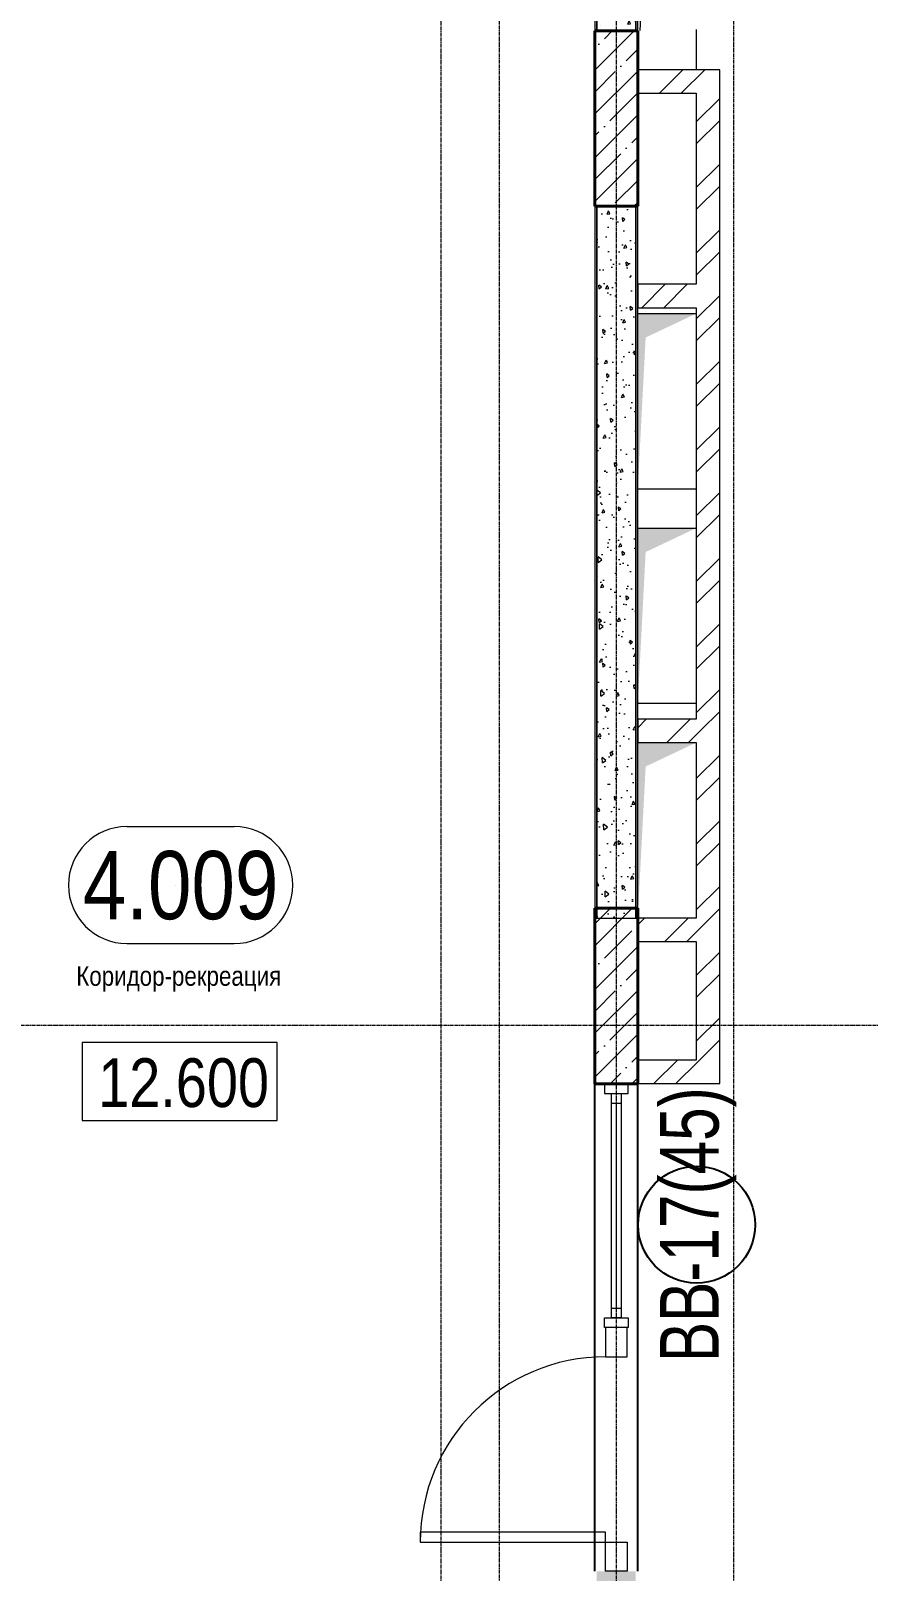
# Model space of a CAD drawing. Header units: millimetres. Extents: x -231292 to 573618, y -153144 to 564035.
# Drawn here: x 105327 to 109620, y 389802 to 397702 of the extents above; entities that cross this region are included whole.
import ezdxf
from ezdxf.enums import TextEntityAlignment as Align

# ---------------------------------------------------------------- set-up
doc = ezdxf.new("R2010")
doc.units = ezdxf.units.MM
for name, pattern in [('CENTER2', [28.575, 19.05, -3.175, 3.175, -3.175]), ('HIDDEN', [9.525, 6.35, -3.175]), ('HIDDEN2', [4.7625, 3.175, -1.5875])]:
    doc.linetypes.add(name, pattern=pattern)
doc.layers.get('0').update_dxf_attribs({"color": 250})
doc.layers.get('Defpoints').update_dxf_attribs({"color": 250})
for name, color, linetype, lineweight in [('АР_Area', 250, 'Continuous', 5), ('АР_Витраж', 250, 'Continuous', 13), ('АР_Витраж марка', 250, 'Continuous', 9), ('АР_Двери_витраж', 250, 'Continuous', 9), ('АР_Колонны', 250, 'Continuous', 35), ('АР_Отметка', 7, 'Continuous', 13), ('АР_Стены ЖБ', 250, 'Continuous', 35), ('АР_Стены кирпич', 250, 'Continuous', 20), ('АР_Стены ПЕНОблок', 250, 'Continuous', 20), ('АР_Тонкая', 250, 'Continuous', 5), ('АР_Штриховка', 250, 'Continuous', 0), ('ОВ_Классы', 250, 'Continuous', 0), ('ОВ_Шахты', 250, 'Continuous', 5), ('РД_Оси_100', 250, 'Continuous', 0), ('РД_проем_инж перемыч_фахверк', 250, 'Continuous', 18)]:
    doc.layers.add(name, color=color, linetype=linetype, lineweight=lineweight)
doc.layers.add('РД_Витраж_вн', color=250, linetype='Continuous')
doc.layers.add('РД_Проем', color=250, linetype='Continuous', lineweight=0, plot=False)
doc.styles.add('Arial_09', font='ARIALN.TTF', dxfattribs={"width": 0.9})
doc.styles.add('Arial_Narrow_08', font='ARIALN.TTF', dxfattribs={"width": 0.8})
doc.styles.add('style1', font='ARIALN.TTF')
pattern_1 = [(45, (50428.77, 366201.75), (-112.2532, 112.2532), []), (45, (50541.02, 366201.75), (-112.2532, 112.2532), [198.4375, -39.6875, 0, -39.6875])]
pattern_2 = [(45, (50428.77, 366201.75), (-168.3798, 168.3798), []), (45, (50541.02, 366201.75), (-168.3798, 168.3798), [])]
pattern_3 = [(45, (50428.77, 366201.75), (-168.3798, 168.3798), []), (45, (50541.02, 366201.75), (-168.3798, 168.3798), [])]

# ---------------------------------------------------------------- blocks, each defined once
blk = doc.blocks.new('otv пунктир')
at = {"linetype": 'HIDDEN', "ltscale": 0.07}
blk.add_lwpolyline([(0, 0), (0, 1), (1, 1), (1, 0)], close=True, dxfattribs=at)
blk.add_lwpolyline([(0, 1), (0.1346, 0.1366), (1, 0)], dxfattribs=at)
blk = doc.blocks.new('otv')
at = {"linetype": 'Continuous'}
blk.add_lwpolyline([(0, -1), (0, 0), (1, 0), (1, -1)], close=True, dxfattribs=at)
blk.add_solid([(0, -1), (0, 0), (0.1346, -0.1366), (1, 0)], dxfattribs=at)
blk = doc.blocks.new('Отметка_план')
at = {"color": 7}
blk.add_lwpolyline([(0, 0), (10, 0), (10, 4), (0, 4)], close=True, dxfattribs=at)
at = {"style": 'Arial_Narrow_08', "width": 0.8}
blk.add_attdef('OTMG', text='', height=2.5, dxfattribs=at).set_placement((9.062, 0.702), align=Align.RIGHT)
blk = doc.blocks.new('СОШ_2200_АР_ОСИ_М100_28.05.24')
at = {"layer": 'РД_Оси_100', "linetype": 'CENTER2'}
blk.add_line((43327.994, 26400), (71363.995, 26400), dxfattribs=at)
for points in [[(57300, 139938.679), (57300, -6155)], [(58500, 139938.679), (58500, -6155)], [(57000, 70839.76), (57000, -5755), (56700, -6155)], [(57900, 70753.904), (57900, -6155)]]:
    blk.add_lwpolyline(points, dxfattribs=at)
blk = doc.blocks.new('MOK-МаркаПом_овал_ареал')
for p, q in [((-2.75, 3), (2.75, 3)), ((-2.75, -3), (2.75, -3))]:
    blk.add_line(p, q)
for centre, radius, start, end in [((-2.75, 0), 3, 90, 270), ((2.75, 0), 3, 270, 90), ((-3.75, 0), 3.5, 0, 0.00095)]:
    blk.add_arc(centre, radius, start, end)
at = {"color": 0, "style": 'style1'}
blk.add_attdef('АР-ПОМЕЩЕНИЕ:НОМЕР', text='', height=3.5, dxfattribs=at).set_placement((0, 0), align=Align.MIDDLE)
at = {"layer": 'Defpoints', "color": 2, "style": 'style1'}
blk.add_attdef('АР-ПОМЕЩЕНИЕ:НАИМЕНОВАНИЕ', text='', height=1, dxfattribs=at).set_placement((-0.094, -4.814), align=Align.MIDDLE)
blk = doc.blocks.new('МаркаВитража1')
at = {"layer": 'Defpoints'}
blk.add_circle((0, 0), 3, dxfattribs=at)
at = {"color": 0, "linetype": 'ByBlock', "lineweight": -2, "style": 'Arial_09', "width": 0.9}
blk.add_attdef('АР-ОКНО:НАИМЕНОВАНИЕ', text='', height=3, dxfattribs=at).set_placement((0, 0), align=Align.MIDDLE)

msp = doc.modelspace()

# ---------------------------------------------------------------- hatches: boundary and pattern name
at = {"layer": 'АР_Штриховка', "linetype": 'Continuous', "lineweight": 0}
h = msp.add_hatch(dxfattribs=at)
h.set_pattern_fill('AR-CONC', color=256, angle=45, style=0)
h.set_pattern_definition([(95, (50428.77, 366201.75), (140.09465, 117.55338), [19.05, -209.55]), (40, (50428.77, 366201.75), (-160.01845, 110.17673), [15.24, -167.6406]), (145.45144, (50440.44, 366211.55), (-19.9238, 227.7301), [16.19, -178.09024]), (91.1842, (50392.85, 366237.67), (221.41024, 161.9534), [28.575, -314.325]), (141.63556, (50411.3, 366251.17), (-7.0866, 342.8268), [24.285, -267.1356]), (36.18415, (50392.85, 366237.67), (-7.0866, 342.8268), [22.86, -251.4597]), (66, (50419.79, 366246.65), (179.51998, 34.89515), [19.05, -209.55]), (11, (50419.79, 366246.65), (-86.53993, 173.9412), [15.24, -167.64]), (116.45145, (50434.75, 366249.56), (92.98005, 208.83634), [16.19, -178.08994]), (82.5, (50428.77, 366201.75), (-57.60547, 61.973414), [0, -165.608, 0, -170.18, 0, -168.275]), (52.5, (50428.77, 366201.75), (-23.58973, 118.087), [0, -97.028, 0, -161.798, 0, -64.135]), (12.5, (50388.716, 366161.7), (99.92786, 91.826196), [0, -63.5, 0, -198.12, 0, -262.89]), (2.5, (50370.76, 366143.74), (86.7639, 122.7224), [0, -82.55, 0, -131.572, 0, -186.69])])
h.paths.add_polyline_path([(108228.768, 397701.753), (108428.768, 397701.753), (108428.768, 398901.753), (108228.768, 398901.753)], flags=0)
h.paths.add_polyline_path([(108228.768, 400151.753), (108428.768, 400151.753), (108428.768, 401301.753), (108228.768, 401301.753)], flags=0)
at = {"layer": 'АР_Штриховка', "linetype": 'Continuous', "lineweight": 5}
h = msp.add_hatch(dxfattribs=at)
h.set_pattern_fill('ANSI35', color=256, scale=25, style=0)
h.set_pattern_definition(pattern_1)
h.paths.add_polyline_path([(108218.768, 396801.753), (108438.768, 396801.753), (108438.768, 397701.753), (108218.768, 397701.753)], flags=0)
at = {"layer": 'АР_Штриховка', "linetype": 'Continuous', "lineweight": 0}
h = msp.add_hatch(dxfattribs=at)
h.set_pattern_fill('ANSI32', color=256, scale=25, style=0)
h.set_pattern_definition(pattern_2)
h.paths.add_polyline_path([(108438.768, 397501.753), (108438.768, 397381.753), (108738.768, 397381.753), (108858.768, 397501.753)], flags=0)
h = msp.add_hatch(dxfattribs=at)
h.set_pattern_fill('ANSI32', color=256, scale=25, angle=-360, style=0)
h.set_pattern_definition([(45, (50428.77, 366201.75), (-168.3798, 168.3798), []), (45, (50541.02, 366201.75), (-168.3798, 168.3798), [])])
h.paths.add_polyline_path([(108858.768, 393151.753), (108768.768, 393111.753), (108738.768, 393031.753), (108738.768, 392422.753), (108858.768, 392302.753)], flags=0)
h.paths.add_polyline_path([(108858.768, 396281.753), (108768.768, 396321.753), (108738.768, 396281.753), (108738.768, 394171.753), (108768.768, 394131.753), (108858.768, 394171.753)], flags=0)
h.paths.add_polyline_path([(108858.768, 394171.753), (108768.768, 394131.753), (108738.768, 394051.753), (108738.768, 393151.753), (108768.768, 393111.753), (108858.768, 393151.753)], flags=0)
h.paths.add_polyline_path([(108858.768, 397501.753), (108738.768, 397381.753), (108738.768, 396401.753), (108768.768, 396321.753), (108858.768, 396281.753)], flags=0)
h = msp.add_hatch(dxfattribs=at)
h.set_pattern_fill('AR-CONC', color=256, angle=45, style=0)
h.set_pattern_definition([(95, (50428.77, 366201.75), (140.09465, 117.55338), [19.05, -209.55]), (40, (50428.77, 366201.75), (-160.01845, 110.17673), [15.24, -167.6406]), (145.45144, (50440.44, 366211.55), (-19.9238, 227.7301), [16.19, -178.09024]), (91.1842, (50392.85, 366237.67), (221.41024, 161.9534), [28.575, -314.325]), (141.63556, (50411.3, 366251.17), (-7.0866, 342.8268), [24.285, -267.1356]), (36.18415, (50392.85, 366237.67), (-7.0866, 342.8268), [22.86, -251.4597]), (66, (50419.79, 366246.65), (179.51998, 34.89515), [19.05, -209.55]), (11, (50419.79, 366246.65), (-86.5399, 173.9412), [15.24, -167.64]), (116.45145, (50434.75, 366249.56), (92.98005, 208.83634), [16.19, -178.08994]), (82.5, (50428.77, 366201.75), (-57.60547, 61.973414), [0, -165.608, 0, -170.18, 0, -168.275]), (52.5, (50428.77, 366201.75), (-23.58973, 118.087), [0, -97.028, 0, -161.798, 0, -64.135]), (12.5, (50388.716, 366161.7), (99.92786, 91.826196), [0, -63.5, 0, -198.12, 0, -262.89]), (2.5, (50370.76, 366143.74), (86.7639, 122.7224), [0, -82.55, 0, -131.572, 0, -186.69])])
h.paths.add_polyline_path([(108228.768, 393151.753), (108428.768, 393151.753), (108428.768, 396801.753), (108228.768, 396801.753)], flags=0)
h = msp.add_hatch(dxfattribs=at)
h.set_pattern_fill('ANSI32', color=256, scale=25, style=0)
h.set_pattern_definition(pattern_2)
h.paths.add_polyline_path([(108438.768, 396401.753), (108438.768, 396281.753), (108738.768, 396281.753), (108768.768, 396321.753), (108738.768, 396401.753)], flags=0)
h = msp.add_hatch(dxfattribs=at)
h.set_pattern_fill('ANSI32', color=256, scale=25, style=0)
h.set_pattern_definition([(45, (50428.77, 366201.75), (-168.3798, 168.3798), []), (45, (50541.02, 366201.75), (-168.3798, 168.3798), [])])
h.paths.add_polyline_path([(108738.768, 394051.753), (108768.768, 394131.753), (108738.768, 394171.753), (108438.768, 394171.753), (108438.768, 394051.753)], flags=0)
at = {"layer": 'АР_Штриховка', "linetype": 'Continuous', "lineweight": 5}
h = msp.add_hatch(dxfattribs=at)
h.set_pattern_fill('ANSI35', color=256, scale=25, style=0)
h.set_pattern_definition(pattern_1)
h.paths.add_polyline_path([(108218.768, 392301.753), (108438.768, 392301.753), (108438.768, 393201.753), (108218.768, 393201.753)], flags=0)
at = {"layer": 'АР_Штриховка', "linetype": 'Continuous', "lineweight": 0}
h = msp.add_hatch(dxfattribs=at)
h.set_pattern_fill('ANSI32', color=256, scale=25, angle=-360, style=0)
h.set_pattern_definition(pattern_3)
h.paths.add_polyline_path([(108738.768, 393031.753), (108768.768, 393111.753), (108738.768, 393151.753), (108438.768, 393151.753), (108438.768, 393031.753)], flags=0)
h = msp.add_hatch(dxfattribs=at)
h.set_pattern_fill('ANSI32', color=256, scale=25, angle=-360, style=0)
h.set_pattern_definition(pattern_3)
h.paths.add_polyline_path([(108858.768, 392302.753), (108738.768, 392422.753), (108438.768, 392422.753), (108438.768, 392302.753)], flags=0)
h = msp.add_hatch(dxfattribs=at)
h.set_pattern_fill('AR-CONC', color=256, angle=45, style=0)
h.set_pattern_definition([(95, (50428.77, 366201.75), (140.09465, 117.55338), [19.05, -209.55]), (40, (50428.77, 366201.75), (-160.01845, 110.17673), [15.24, -167.6406]), (145.45144, (50440.44, 366211.55), (-19.9238, 227.7301), [16.19, -178.09024]), (91.1842, (50392.85, 366237.67), (221.41024, 161.9534), [28.575, -314.325]), (141.63556, (50411.3, 366251.17), (-7.0866, 342.8268), [24.285, -267.1356]), (36.18415, (50392.85, 366237.67), (-7.0866, 342.8268), [22.86, -251.4597]), (66, (50419.79, 366246.65), (179.51998, 34.89515), [19.05, -209.55]), (11, (50419.79, 366246.65), (-86.5399, 173.9412), [15.24, -167.64]), (116.45145, (50434.75, 366249.56), (92.98005, 208.83634), [16.19, -178.08994]), (82.5, (50428.77, 366201.75), (-57.60547, 61.973414), [0, -165.608, 0, -170.18, 0, -168.275]), (52.5, (50428.77, 366201.75), (-23.58973, 118.087), [0, -97.028, 0, -161.798, 0, -64.135]), (12.5, (50388.716, 366161.7), (99.92786, 91.826196), [0, -63.5, 0, -198.12, 0, -262.89]), (2.5, (50370.76, 366143.74), (86.7639, 122.7224), [0, -82.55, 0, -131.572, 0, -186.69])])
h.paths.add_polyline_path([(108228.768, 386221.753), (108428.768, 386221.753), (108428.768, 386821.753), (108228.768, 386821.753)], flags=0)
h.paths.add_polyline_path([(108228.768, 388071.753), (108428.768, 388071.753), (108428.768, 389801.753), (108228.768, 389801.753)], flags=0)
h.paths.add_polyline_path([(108228.768, 392301.753), (108428.768, 392301.753), (108428.768, 392302.753), (108228.768, 392302.753)], flags=0)

# ---------------------------------------------------------------- linework, layer by layer
at = {"layer": 'АР_Витраж', "linetype": 'Continuous', "lineweight": 5}
for p, q in [((108218.768, 392301.753), (108218.768, 391051.753)), ((108438.768, 392301.753), (108438.768, 391051.753))]:
    msp.add_line(p, q, dxfattribs=at)
at = {"layer": 'АР_Витраж', "linetype": 'Continuous', "lineweight": 13}
for p, q in [((108303.768, 392201.753), (108353.768, 392201.753)), ((108328.768, 392201.753), (108328.768, 391151.753)), ((108303.768, 391151.753), (108353.768, 391151.753))]:
    msp.add_line(p, q, dxfattribs=at)
for points in [[(108388.768, 392251.753), (108388.768, 392301.753), (108268.768, 392301.753), (108268.768, 392251.753)], [(108303.768, 392251.753), (108353.768, 392251.753), (108353.768, 391101.753), (108303.768, 391101.753)], [(108388.768, 391101.753), (108388.768, 391051.753), (108268.768, 391051.753), (108268.768, 391101.753)]]:
    msp.add_lwpolyline(points, close=True, dxfattribs=at)
at = {"layer": 'АР_Двери_витраж', "linetype": 'Continuous', "lineweight": 9}
for points in [[(108383.768, 390901.753), (108383.768, 391051.753), (108273.768, 391051.753), (108273.768, 390901.753)], [(108273.768, 389951.753), (108273.768, 390001.753), (107323.768, 390001.753), (107323.768, 389951.753)], [(108383.768, 389951.753), (108383.768, 389801.753), (108273.768, 389801.753), (108273.768, 389951.753)]]:
    msp.add_lwpolyline(points, close=True, dxfattribs=at)
msp.add_arc((108273.768, 389951.753), 950, 90, 180, dxfattribs=at)
at = {"layer": 'АР_Колонны', "linetype": 'HIDDEN2', "lineweight": 25}
for p, q in [((108218.768, 397701.753), (108438.768, 397701.753)), ((108218.768, 396801.753), (108218.768, 397701.753)), ((108438.768, 397701.753), (108438.768, 396801.753)), ((108438.768, 396801.753), (108218.768, 396801.753)), ((108218.768, 393201.753), (108438.768, 393201.753)), ((108218.768, 392301.753), (108218.768, 393201.753)), ((108438.768, 393201.753), (108438.768, 392301.753)), ((108438.768, 392301.753), (108218.768, 392301.753))]:
    msp.add_line(p, q, dxfattribs=at)
at = {"layer": 'АР_Колонны', "linetype": 'Continuous', "lineweight": 35}
for p, q in [((108438.768, 397701.753), (108218.768, 397701.753)), ((108218.768, 397701.753), (108218.768, 396801.753)), ((108438.768, 396801.753), (108438.768, 397701.753)), ((108218.768, 396801.753), (108438.768, 396801.753)), ((108438.768, 393201.753), (108218.768, 393201.753)), ((108218.768, 393201.753), (108218.768, 392301.753)), ((108438.768, 392301.753), (108438.768, 393201.753)), ((108218.768, 392301.753), (108438.768, 392301.753))]:
    msp.add_line(p, q, dxfattribs=at)
at = {"layer": 'АР_Стены ЖБ', "linetype": 'Continuous', "lineweight": 40}
for p, q in [((108438.768, 397701.753), (108218.768, 397701.753)), ((108218.768, 397701.753), (108218.768, 396801.753)), ((108438.768, 396801.753), (108438.768, 397701.753)), ((108218.768, 396801.753), (108438.768, 396801.753)), ((108438.768, 393201.753), (108218.768, 393201.753)), ((108218.768, 393201.753), (108218.768, 392301.753)), ((108438.768, 392301.753), (108438.768, 393201.753)), ((108218.768, 392301.753), (108438.768, 392301.753))]:
    msp.add_line(p, q, dxfattribs=at)
at = {"layer": 'АР_Стены кирпич', "linetype": 'Continuous', "lineweight": 20}
for p, q in [((108438.768, 397501.753), (108438.768, 397381.753)), ((108858.768, 397501.753), (108438.768, 397501.753)), ((108858.768, 392302.753), (108858.768, 397501.753)), ((108438.768, 397381.753), (108738.768, 397381.753)), ((108738.768, 397381.753), (108738.768, 396401.753)), ((108438.768, 396401.753), (108438.768, 396281.753)), ((108738.768, 396401.753), (108438.768, 396401.753)), ((108438.768, 396281.753), (108738.768, 396281.753)), ((108738.768, 396281.753), (108738.768, 394171.753)), ((108738.768, 394171.753), (108438.768, 394171.753)), ((108438.768, 394171.753), (108438.768, 394051.753)), ((108438.768, 394051.753), (108738.768, 394051.753)), ((108738.768, 394051.753), (108738.768, 393151.753)), ((108738.768, 393151.753), (108438.768, 393151.753)), ((108438.768, 393151.753), (108438.768, 393031.753)), ((108438.768, 393031.753), (108738.768, 393031.753)), ((108738.768, 393031.753), (108738.768, 392422.753)), ((108738.768, 392422.753), (108438.768, 392422.753)), ((108438.768, 392422.753), (108438.768, 392302.753)), ((108438.768, 392302.753), (108858.768, 392302.753))]:
    msp.add_line(p, q, dxfattribs=at)
at = {"layer": 'АР_Стены ПЕНОблок', "linetype": 'Continuous', "lineweight": 20}
for p, q in [((108228.768, 398901.753), (108228.768, 397701.753)), ((108428.768, 397701.753), (108428.768, 398901.753)), ((108228.768, 397701.753), (108428.768, 397701.753)), ((108428.768, 396801.753), (108228.768, 396801.753)), ((108228.768, 396801.753), (108228.768, 393151.753)), ((108428.768, 393151.753), (108428.768, 396801.753)), ((108228.768, 393151.753), (108428.768, 393151.753)), ((108428.768, 392302.753), (108228.768, 392302.753)), ((108228.768, 392302.753), (108228.768, 392301.753)), ((108228.768, 392301.753), (108428.768, 392301.753)), ((108428.768, 392301.753), (108428.768, 392302.753))]:
    msp.add_line(p, q, dxfattribs=at)
at = {"layer": 'АР_Тонкая', "linetype": 'Continuous', "lineweight": 0}
for p, q in [((108218.768, 398901.753), (108218.768, 397701.753)), ((108228.768, 397701.753), (108228.768, 398901.753)), ((108428.768, 398901.753), (108428.768, 397701.753)), ((108438.768, 397701.753), (108438.768, 398901.753)), ((108218.768, 397701.753), (108228.768, 397701.753)), ((108428.768, 397701.753), (108438.768, 397701.753)), ((108228.768, 396801.753), (108218.768, 396801.753)), ((108218.768, 396801.753), (108218.768, 393151.753)), ((108228.768, 393151.753), (108228.768, 396801.753)), ((108438.768, 396801.753), (108428.768, 396801.753)), ((108428.768, 396801.753), (108428.768, 393151.753)), ((108438.768, 393151.753), (108438.768, 396801.753)), ((108218.768, 393151.753), (108228.768, 393151.753)), ((108428.768, 393151.753), (108438.768, 393151.753)), ((108228.768, 392302.753), (108218.768, 392302.753)), ((108218.768, 392302.753), (108218.768, 392301.753)), ((108218.768, 392301.753), (108228.768, 392301.753)), ((108228.768, 392301.753), (108228.768, 392302.753)), ((108438.768, 392302.753), (108428.768, 392302.753)), ((108428.768, 392302.753), (108428.768, 392301.753)), ((108428.768, 392301.753), (108438.768, 392301.753)), ((108438.768, 392301.753), (108438.768, 392302.753))]:
    msp.add_line(p, q, dxfattribs=at)
at = {"layer": 'РД_Витраж_вн', "linetype": 'Continuous', "lineweight": -3}
for p, q in [((108218.768, 389801.753), (108218.768, 392301.753)), ((108438.768, 389801.753), (108438.768, 392301.753))]:
    msp.add_line(p, q, dxfattribs=at)
at = {"layer": 'РД_Проем', "linetype": 'Continuous', "lineweight": 0}
for p, q in [((108218.768, 389801.753), (108218.768, 392301.753)), ((108438.768, 389801.753), (108438.768, 392301.753))]:
    msp.add_line(p, q, dxfattribs=at)
at = {"layer": 'РД_проем_инж перемыч_фахверк', "linetype": 'Continuous', "lineweight": 18}
for p, q in [((108218.768, 392302.753), (108218.768, 389802.753)), ((108438.768, 392302.753), (108438.768, 389802.753))]:
    msp.add_line(p, q, dxfattribs=at)

# ---------------------------------------------------------------- block references
at = {"layer": 'АР_Area', "linetype": 'Continuous', "lineweight": 5, "xscale": 100, "yscale": 100, "zscale": 100}
msp.add_blockref('MOK-МаркаПом_овал_ареал', (106094.768, 393320.753), dxfattribs=at).add_auto_attribs({'АР-ПОМЕЩЕНИЕ:НОМЕР': '4.009', 'АР-ПОМЕЩЕНИЕ:НАИМЕНОВАНИЕ': 'Коридор-рекреация'})
at = {"layer": 'АР_Витраж марка', "linetype": 'Continuous', "lineweight": 9, "xscale": 100, "yscale": 100, "zscale": 100, "rotation": 89.99999999999999}
msp.add_blockref('МаркаВитража1', (108740.447, 391579.23), dxfattribs=at).add_auto_attribs({'АР-ОКНО:НАИМЕНОВАНИЕ': 'ВВ-17(45)'})
at = {"layer": 'АР_Отметка'}
ref = msp.add_blockref('Отметка_план', (105590.757, 392112.753), dxfattribs=dict(at, xscale=100, yscale=100, zscale=100))
ref.add_attrib('OTMG', '12.600', dxfattribs={"layer": '0', "color": 0, "height": 250, "style": 'style1'}).set_placement((106548.175, 392432.569), align=Align.TOP_RIGHT)
at = {"layer": 'ОВ_Классы', "xscale": 900, "yscale": 300, "rotation": 270}
msp.add_blockref('otv пунктир', (108438.768, 398401.753), dxfattribs=at)
at = {"layer": 'ОВ_Шахты', "xscale": 300, "yscale": 900, "zscale": 300}
for p in [(108438.768, 396251.753), (108438.768, 395151.753), (108438.768, 394051.753)]:
    msp.add_blockref('otv', p, dxfattribs=at)
at = {"layer": 'РД_Оси_100'}
msp.add_blockref('СОШ_2200_АР_ОСИ_М100_28.05.24', (50428.768, 366201.753), dxfattribs=at)

doc.saveas('drawing.dxf')
